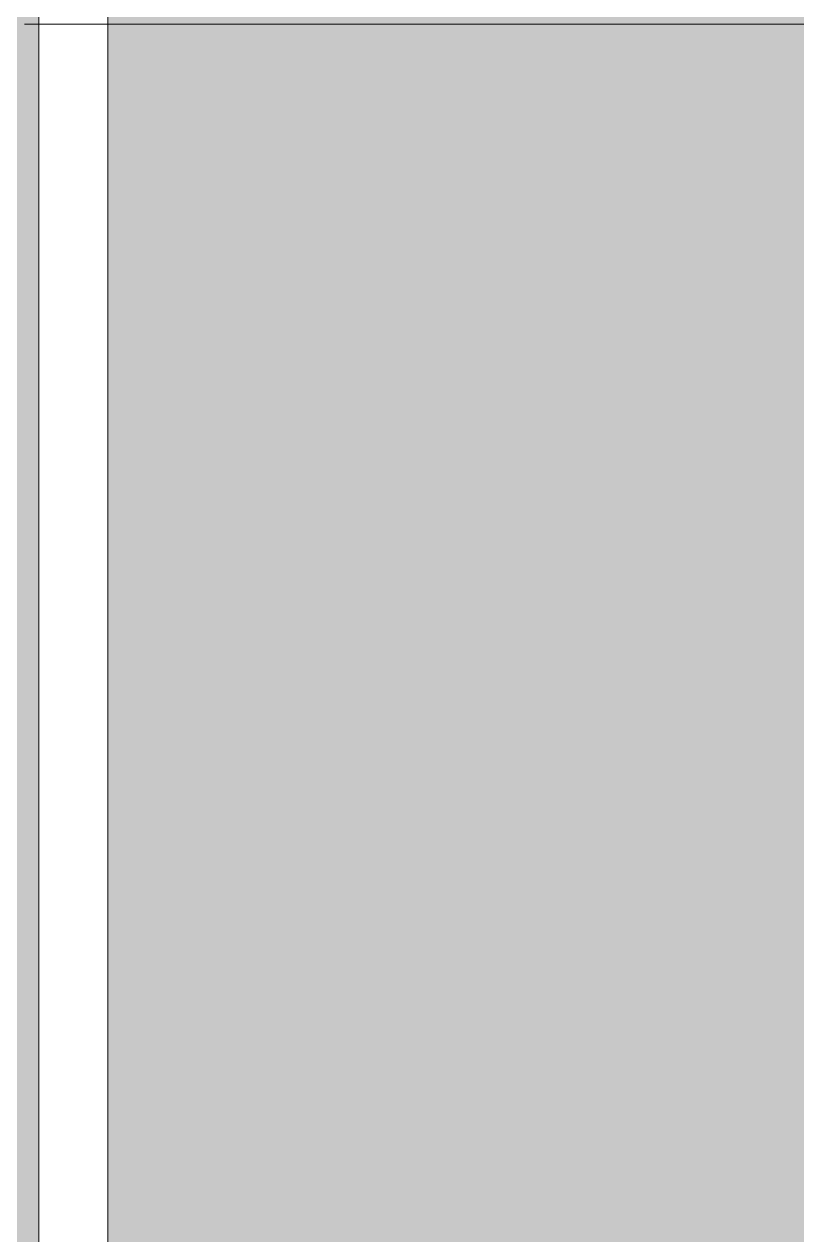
# Model space of a CAD drawing. Header units: millimetres. Extents: x 81773 to 282675, y -8553 to 29000.
# Drawn here: x 109769.79 to 109781, y 6566.44 to 6584 of the extents above; entities that cross this region are included whole.
import ezdxf

# ---------------------------------------------------------------- set-up
doc = ezdxf.new("R2010")
doc.units = ezdxf.units.MM
for name, color, linetype, lineweight, true_color in [('A-GENM-2', 5, 'Continuous', 9, 0x0000ff), ('A-WALL-FNSH-1', 9, 'Continuous', 9, 0x808080), ('I-WALL-2', 9, 'Continuous', 9, 0x808080)]:
    doc.layers.add(name, color=color, linetype=linetype, lineweight=lineweight, true_color=true_color)
doc.layers.add('A-WALL', color=7, linetype='Continuous', lineweight=9)

# ---------------------------------------------------------------- blocks, each defined once
blk = doc.blocks.new('Плинтус - Плинтус светлый _сад_-33412382-План раскладки напольных покрытий 3 этажа в осях 23-33')
at = {"layer": 'A-GENM-2'}
blk.add_line((-1.208, -15), (524, -15), dxfattribs=at)
blk = doc.blocks.new('Плинтус - Плинтус светлый _сад_-33412378-План раскладки напольных покрытий 3 этажа в осях 23-33')
at = {"layer": 'A-GENM-2'}
blk.add_hatch(color=256, dxfattribs=at).paths.add_polyline_path([(-15, -15), (1420, -15), (1419, 0), (0, 0)])
blk.add_line((0, 0), (1419, 0), dxfattribs=at)

msp = doc.modelspace()

# ---------------------------------------------------------------- hatches: boundary and pattern name
at = {"layer": 'I-WALL-2'}
h = msp.add_hatch(dxfattribs=at)
h.set_pattern_fill('FP_35', color=256, style=0, pattern_type=2)
h.set_pattern_definition([(0, (0, 0), (121.92, 30.48), [10.058, -81.382, 10.058, -81.382, -487.68]), (0, (0, 0), (121.92, 30.48), [-182.88, 10.058, -172.822, 10.058, -81.382, -213.36]), (0, (0, 0), (121.92, 30.48), [-457.2, 10.058, -50.902, 10.058, -142.342]), (120, (45.72, 15.24), (-87.356454, 90.345817), [10.058, -81.382, 10.058, -81.382, -487.68]), (120, (45.72, 15.24), (-87.356454, 90.345817), [-182.88, 10.058, -172.822, 10.058, -81.382, -213.36]), (120, (45.72, 15.24), (-87.356454, 90.345817), [-457.2, 10.058, -50.902, 10.058, -142.342]), (240, (60.96, 76.2), (-34.563546, -120.825817), [10.058, -81.382, 10.058, -81.382, -487.68]), (240, (60.96, 76.2), (-34.563546, -120.825817), [-182.88, 10.058, -172.822, 10.058, -81.382, -213.36]), (240, (60.96, 76.2), (-34.563546, -120.825817), [-457.2, 10.058, -50.902, 10.058, -142.342])])
h.paths.add_polyline_path([(109770, 100), (109770, 3755), (109758, 3755), (109758, 3700), (109750, 3700), (109750, 100)])
h.paths.add_polyline_path([(109758, 5155), (109770, 5155), (109770, 6600), (109750, 6600), (109750.762, 5210), (109758, 5210), (109758, 5168.333)])

# ---------------------------------------------------------------- linework, layer by layer
at = {"layer": 'A-WALL'}
msp.add_line((109770, 6600), (109770, 5155), dxfattribs=at)
at = {"layer": 'A-WALL-FNSH-1'}
msp.add_line((109771, 5155), (109771, 6599), dxfattribs=at)

# ---------------------------------------------------------------- block references
at = {"layer": 'A-GENM-2', "rotation": 90}
msp.add_blockref('Плинтус - Плинтус светлый _сад_-33412378-План раскладки напольных покрытий 3 этажа в осях 23-33', (109771, 5180), dxfattribs=at)
at = {"layer": 'A-GENM-2'}
msp.add_blockref('Плинтус - Плинтус светлый _сад_-33412382-План раскладки напольных покрытий 3 этажа в осях 23-33', (109771, 6599), dxfattribs=at)

doc.saveas('drawing.dxf')
